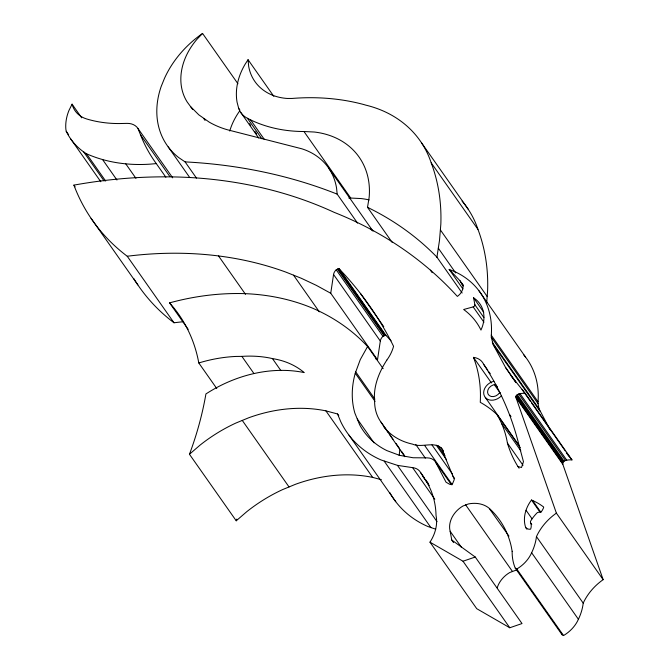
<?xml version="1.0" encoding="UTF-8"?>
<svg xmlns="http://www.w3.org/2000/svg" width="669" height="669" viewBox="0 0 669 669"><rect width="100%" height="100%" fill="white"/><g stroke="black" fill="none" stroke-linecap="round" stroke-linejoin="round"><path stroke-width="1" d="M603.145 579.663L556.382 513.131L516.067 397.804C514.896 393.255 522.681 393.18 525.215 393.372L571.978 459.904C569.444 459.712 561.659 459.787 562.83 464.328L603.145 579.663A50.116 39.53 -35.1 0 0 584.263 600.971L583.217 603.137A55.577 43.828 -35.1 0 1 579.546 616.759L578.409 619.285A30.381 23.959 -35.1 0 1 564.343 635.065L563.524 635.55L562.019 634.68L515.255 568.148A60.31 47.566 -35.1 0 1 512.153 551.298M515.883 382.618L505.605 367.54L493.17 344.56L491.297 337.184L491.456 332.284A96.027 75.731 -35.1 0 0 456.191 272.316L449.158 269.381L462.948 288.991M549.885 429.473L539.047 408.818L538.06 403.716L538.219 398.808A96.027 75.731 -35.1 0 0 523.66 354.729M486.681 302.89L487.601 290.706A224.299 176.9 -35.1 0 0 477.959 229.383A134.268 105.894 -35.1 0 0 462.078 201.11M391.072 340.83L385.846 335.253L382.969 336.348A7.576 5.979 -35.1 0 0 380.318 341.031L377.508 359.797L330.745 293.265L333.555 274.499A7.576 5.979 -35.1 0 1 336.206 269.816L339.083 268.721L344.309 274.307A503.021 396.717 -35.1 0 1 391.633 342.436L393.564 346.308A39.856 31.435 -35.1 0 1 386.816 360.114M462.145 293.005L436.932 257.155L439.491 240.447L440.838 224.174A224.299 176.9 -35.1 0 0 431.196 162.851A134.268 105.894 -35.1 0 0 365.575 105.075L364.17 104.648A233.004 183.766 -35.1 0 0 291.985 98.452L287.177 98.452A58.83 46.395 -35.1 0 1 248.692 66.457L248.048 59.692L245.13 64.207A64.165 50.61 -35.1 0 0 237.077 102.24L238.674 108.328L239.87 110.034M392.093 242.303L367.515 207.331L369.146 197.363A88.358 69.685 -35.1 0 0 314.371 132.027L303.96 131.517A148.727 117.301 -35.1 0 1 250.607 119.902L247.413 118.271A27.663 21.818 -35.1 0 1 238.674 108.328M451.458 484.799L435.87 462.622A13.188 10.403 -35.1 0 0 427.332 457.872L413.074 457.755L399.393 455.296L386.883 450.613A94.521 74.543 -35.1 0 1 359.654 424.807L354.863 413.091A94.521 74.543 -35.1 0 1 355.256 373.202L360.29 359.579L367.582 346.517C352.588 330.369 334.166 317.7 314.037 308.819A233.874 184.452 -35.1 0 0 245.239 293.658C219.708 292.788 194.177 296.141 169.566 302.873A191.142 150.751 -35.1 0 1 198.793 362.966L216.781 388.555M515.255 568.148L516.761 569.018L517.58 568.541A30.381 23.959 -35.1 0 0 531.646 552.761L532.783 550.227A55.577 43.828 -35.1 0 0 536.454 536.613L537.5 534.447A50.116 39.53 -35.1 0 1 556.382 513.131M81.677 117.819L72.085 104.172L68.999 110.352A47.825 37.715 -35.1 0 0 65.871 129.334L66.223 131.266L68.614 134.678M386.816 360.114C379.022 372.19 373.168 386.49 374.607 401.099A53.144 41.913 -35.1 0 0 381.037 422.181L404.837 456.718M499.768 392.544L497.87 394.618A6.958 5.486 -35.1 0 1 488.069 394.116A6.958 5.486 -35.1 0 1 492.936 385.068L495.528 384.324L497.31 386.866M237.947 83.776L202.573 33.45L197.238 38.978A63.388 49.991 -35.1 0 0 187.203 102.014L192.68 109.473M381.414 479.723L372.675 477.407A139.537 110.05 -35.1 0 0 295.447 484.306L282.619 489.591A139.537 110.05 -35.1 0 0 246.819 511.643L236.224 520.791L189.461 454.268L200.056 445.119A139.537 110.05 -35.1 0 1 235.848 423.067L248.684 417.782A139.537 110.05 -35.1 0 1 325.912 410.875L337.561 413.969L338.765 415.675M508.958 536.12L489.006 508.114A29.653 23.39 -35.1 0 0 468.409 503.949L462.915 506.032A23.532 18.556 -35.1 0 0 449.693 528.861L451.784 540.05L453.582 542.609M517.112 570.155A29.653 23.39 -35.1 0 0 515.172 570.481L509.678 572.564A23.532 18.556 -35.1 0 0 497.218 587.8M429.975 542.158L463.007 561.224L475.249 557.034L522.012 623.558L509.77 627.756L476.738 608.69L429.975 542.158A41.252 32.538 -35.1 0 0 436.38 517.463L436.029 515.331A100.944 79.611 -35.1 0 0 423.895 477.716L420.717 472.732A14.459 11.398 -35.1 0 0 412.622 467.648L397.461 465.365L381.071 459.963A122.377 96.52 -35.1 0 1 340.638 421.453L337.561 413.969M474.881 304.763A1.999 1.572 -35.1 0 1 473.159 306.904L463.65 309.504A86.97 68.589 -35.1 0 1 480.978 330.076L482.232 326.982A34.905 27.529 -35.1 0 0 475.927 299.503L473.568 297.78L474.881 304.763L483.871 317.558M75.095 186.827L73.899 185.121C111.715 178.305 150.266 175.495 188.666 177.444A486.622 383.78 -35.1 0 1 334.124 212.332A490.569 386.899 -35.1 0 1 430.393 270.134A490.436 386.791 -35.1 0 1 456.651 295.631L457.379 296.392L458.499 295.531A11.574 9.123 -35.1 0 0 463.007 286.307L460.096 280.863L449.158 269.381M165.887 177.243L156.287 163.604L150.316 164.131A156.588 123.497 -35.1 0 1 102.566 159.548A156.479 123.414 -35.1 0 1 86.485 153.77L83.742 151.98A85.941 67.778 -35.1 0 1 66.223 131.266M383.855 426.864A70.814 55.853 -35.1 0 0 412.455 444.107C422.198 448.573 437.467 439.332 443.488 451.123M189.461 454.268A367.766 290.045 -35.1 0 0 205.918 393.949A123.004 97.013 -35.1 0 1 304.178 372.566A87.095 68.69 -35.1 0 0 272.467 358.609L269.766 358.007A116.414 91.812 -35.1 0 0 241.885 356.385L236.023 356.443A138.876 109.524 -35.1 0 0 198.793 362.966M348.792 198.032A148.727 117.301 -35.1 0 0 350.723 198.049L361.135 198.559A88.358 69.685 -35.1 0 1 369.163 199.931M389.701 492.468A122.377 96.52 -35.1 0 0 427.842 526.495L435.703 529.187M531.479 500.011L532.591 500.487A77.612 61.214 -35.1 0 1 543.721 507.077A12.937 10.202 -35.1 0 1 541.438 511.551A3.838 3.027 -35.1 0 1 539.381 512.069L537.374 512.571A37.849 29.846 -35.1 0 0 530.433 521.41L530.55 522.773A10.42 8.22 -35.1 0 1 530.584 529.204A6.941 5.477 -35.1 0 1 525.667 527.465A34.729 27.387 -35.1 0 1 525.65 511.442L526.444 509.076A34.704 27.37 -35.1 0 1 531.479 500.011L539.875 511.952M330.745 293.265L316.353 285.37L301.334 278.287L285.747 272.066A378.395 298.433 -35.1 0 0 218.529 255.943A378.202 298.274 -35.1 0 0 127.235 256.244A252.196 198.902 -35.1 0 1 73.899 185.121M375.71 358.81L377.508 359.797M496.933 414.471A125.346 98.853 -35.1 0 1 501.583 423.435A125.354 98.87 -35.1 0 1 507.42 443.104A149.664 118.037 -35.1 0 0 517.915 466.502L521.511 467.506L523.459 461.702L518.692 443.89A403.792 318.461 -35.1 0 0 509.937 415.85C503.121 397.771 494.299 380.444 483.654 364.312A18.197 14.35 -35.1 0 0 473.46 357.355A151.821 119.743 -35.1 0 1 480.258 402.32A126.667 99.898 -35.1 0 1 496.933 414.471L520.315 447.728M190.882 106.915L198.818 114.842L209.246 122.143A108.896 85.883 -35.1 0 0 227.452 129.778L301.819 148.794A75.405 59.466 -35.1 0 1 336.607 188.441L337.168 194.127L357.547 223.128M196.485 178.096L185.087 161.89L178.748 157.608A88.843 70.069 -35.1 0 1 161.17 86.518L164.449 78.432A93.693 73.899 -35.1 0 1 202.573 33.45M451.784 540.05L475.249 557.034M436.932 257.155L436.966 257.18A371.638 293.097 -35.1 0 0 367.515 207.331M511.083 375.794L525.215 393.372M566.267 452.796L571.978 459.904M156.287 163.604L154.84 161.572A203.267 160.309 -35.1 0 1 140.507 134.812L137.914 128.381A17.101 13.489 -35.1 0 0 127.026 123.38L119.718 123.548A127.846 100.827 -35.1 0 1 86.719 118.982L84.311 118.129A32.204 25.397 -35.1 0 1 72.938 106.781L72.085 104.172M421.462 142.74L468.225 209.263M431.196 162.851L477.959 229.383M440.486 230.061L487.249 296.584M478.837 290.614L525.6 357.146M473.568 297.78L483.762 312.281M438.32 248.207L455.706 272.944M461.384 282.586L463.191 285.145M460.096 280.863L463.542 285.939M473.159 306.904L483.955 322.249M491.197 335.11L537.96 401.643M491.297 337.184L538.06 403.716M492.284 342.285L539.047 408.818M493.17 344.56L539.933 411.092M522.096 389.483L530.484 401.425M531.688 403.131L547.869 426.161M549.073 427.867L565.263 450.898M566.459 452.604L568.859 456.015M505.605 367.54L515.799 382.041M519.964 393.598L566.727 460.13M518.726 393.941L565.489 460.464M430.393 270.134L432.191 272.693M517.329 394.668L564.092 461.2M516.593 395.22L563.357 461.752M562.704 462.68L515.941 396.148L562.679 462.739M515.883 396.374L562.646 462.898M515.866 396.65L562.629 463.182M516.067 397.804L562.83 464.328M483.654 364.312L487.852 370.283M489.047 371.989L490.243 373.695M494.307 384.675L500.261 393.146M473.46 357.355L491.447 382.944M509.803 414.813L510.999 416.519M303.96 131.517L350.723 198.049M328.613 168.028L372.976 231.148M248.048 59.692L273.83 96.369M485.268 397.403L519.437 446.022M501.583 423.435L520.766 450.73M507.42 443.104L523.007 465.281M517.906 466.502L519.111 468.208M532.591 500.487L540.978 512.421M526.043 510.263L532.039 518.793M250.607 119.902L264.397 139.52M247.413 118.271L261.805 138.734M530.55 522.773L531.746 524.479M249.47 123.681L250.666 125.387M254.864 131.358L256.662 133.917M240.673 112.342L258.66 137.931M536.454 536.613L583.217 603.137M525.667 527.465L526.863 529.171M360.39 293.398L383.772 326.664M339.083 268.721L385.846 335.253M338.522 268.637L385.285 335.161M337.937 268.779L384.7 335.311M337.343 269.063L384.106 335.595M336.206 269.816L382.969 336.348M531.646 552.761L578.409 619.285M333.555 274.499L380.318 341.031M441.097 447.712A19.075 15.044 -35.1 0 1 443.196 452.11L444.584 454.728M437.869 445.579L445.061 455.815M367.582 346.517L383.17 368.694M436.313 445.219L446.499 459.72M203.844 118.697L205.04 120.403M431.973 444.927L452.353 473.928M452.821 475.885L454.619 478.444M516.761 569.018L563.524 635.55M424.673 445.495L452.252 484.732M465.515 504.669L512.278 571.201M415.75 444.484L425.342 458.131M293.54 275.176L319.322 311.854M355.741 371.897L374.924 399.192M355.256 373.202L375.041 401.35M420.717 472.732L424.313 477.85M425.517 479.556L428.511 483.821M422.666 476.119L429.264 485.502M381.037 422.181L388.237 432.417M389.433 434.122L393.029 439.24M396.031 443.505L399.627 448.623M401.425 451.182L404.419 455.447M412.622 467.648L434.808 499.208M450.137 531.236L461.526 547.443M397.461 465.365L437.024 521.653M463.007 561.224L509.77 627.756M168.203 146.896L189.787 177.603M357.254 418.945L374.046 442.828M384.207 461.158L430.978 527.69M137.914 128.381L172.686 177.845M140.507 134.812L169.884 176.608M348.992 435.168L395.755 501.7M218.529 255.943L245.506 294.327M325.912 410.875L372.675 477.407M272.467 358.609L280.855 370.551M125.755 163.838L135.949 178.339M241.885 356.385L253.877 373.436M102.566 159.548L116.95 180.02M86.485 153.77L105.677 181.065M83.742 151.98L104.121 180.981M70.83 139.102L100.81 181.751M169.566 302.873L188.148 329.315M127.235 256.244L173.999 322.776A378.202 298.274 -35.1 0 1 183.323 321.714M242.27 420.425L289.033 486.948M91.084 218.37L137.847 284.894M435.87 462.622L446.039 482.198L449.443 484.164A2.567 2.024 -35.1 0 0 452.67 483.436L454.301 479.481L443.38 453.022M512.153 551.298L511.233 546.406A114.968 90.666 -35.1 0 0 489.775 508.825M562.019 634.68A60.31 47.566 -35.1 0 1 561.458 633.259M236.834 519.127A367.766 290.045 -35.1 0 1 236.224 520.791M399.217 455.539A94.521 74.543 -35.1 0 1 399.895 449.551M173.999 322.767A252.196 198.902 -35.1 0 1 133.8 278.613M229.751 131.04A63.388 49.991 -35.1 0 1 239.31 111.48M370.793 228.915A75.405 59.466 -35.1 0 1 372.023 230.261M501.424 395.755A11.122 8.772 -35.1 0 1 484.481 396.207A11.122 8.772 -35.1 0 1 493.948 381.271M185.087 161.89A574.52 453.105 -35.1 0 1 337.168 194.127"/></g></svg>
